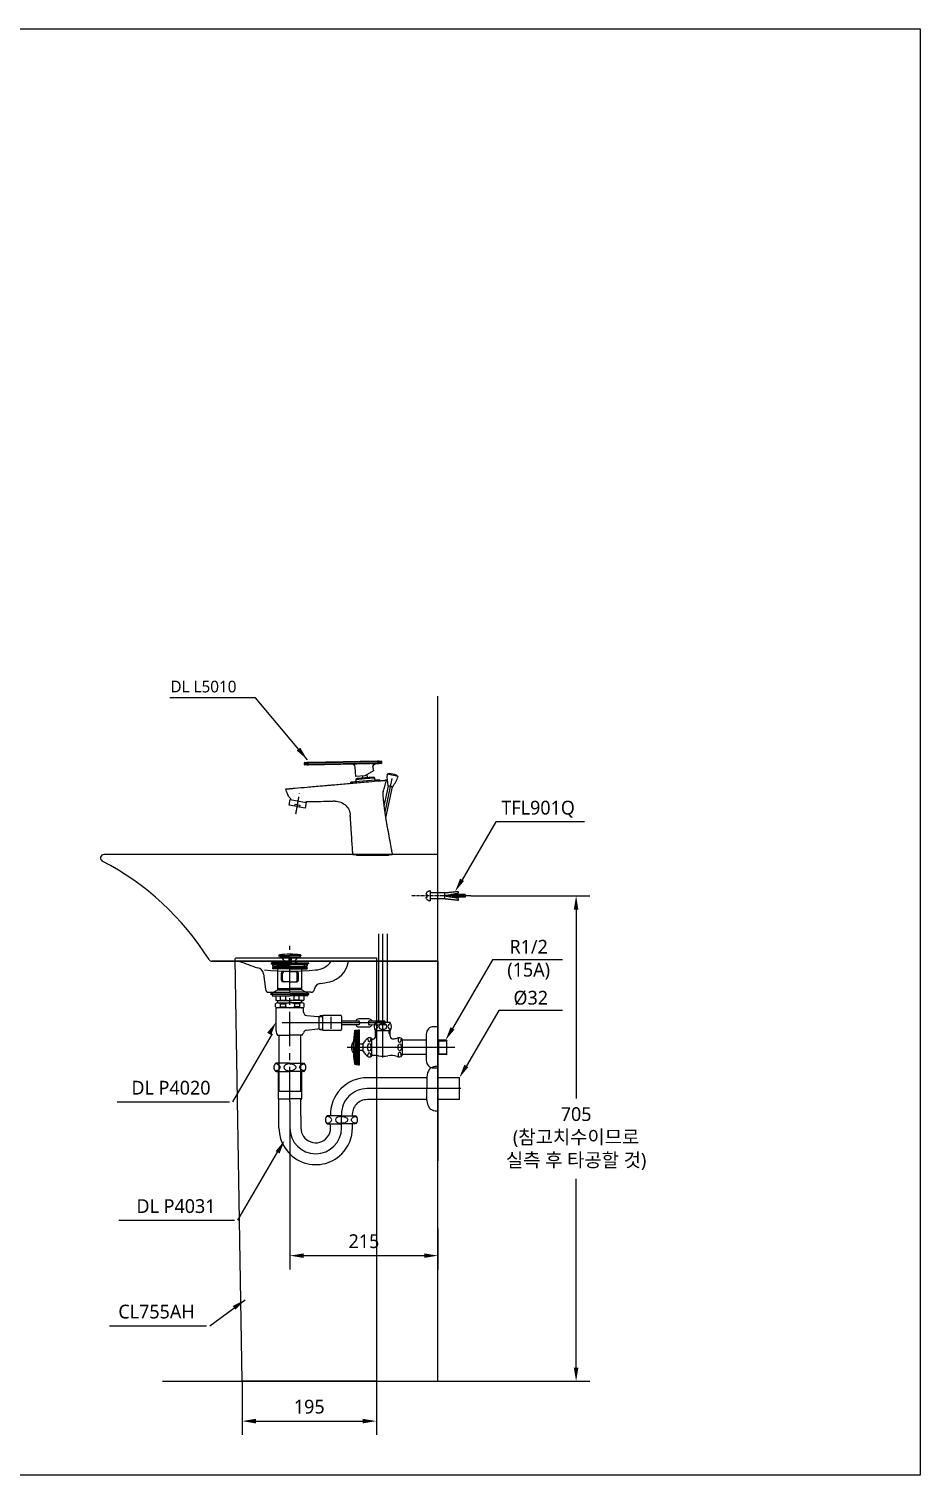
# Model space of a CAD drawing. Extents: x 0 to 6635, y -9 to 2100.
# Drawn here: x 1806 to 3100, y -9 to 2091 of the extents above; entities that cross this region are included whole.
import ezdxf

# ---------------------------------------------------------------- set-up
doc = ezdxf.new("R2010")
doc.units = 0
doc.header["$LTSCALE"] = 20
doc.header["$MEASUREMENT"] = 0
for name, pattern in [('CENTER', [2, 1.25, -0.25, 0.25, -0.25]), ('CENTER2', [1.125, 0.75, -0.125, 0.125, -0.125]), ('HIDDEN2', [0.1875, 0.125, -0.0625])]:
    doc.linetypes.add(name, pattern=pattern)
doc.layers.get('0').update_dxf_attribs({"linetype": 'CONTINUOUS'})
doc.layers.get('DEFPOINTS').update_dxf_attribs({"linetype": 'CONTINUOUS'})
for name, color, linetype in [('1', 1, 'CONTINUOUS'), ('3', 3, 'CONTINUOUS'), ('4', 4, 'CONTINUOUS'), ('5', 5, 'CONTINUOUS'), ('6', 6, 'CONTINUOUS'), ('7', 7, 'CONTINUOUS'), ('CENTER', 2, 'CENTER')]:
    doc.layers.add(name, color=color, linetype=linetype)
doc.styles.add('GHS', font='romans', dxfattribs={"bigfont": 'ghs'})
doc.styles.get("Standard").update_dxf_attribs({"font": 'NanumGothic.ttf'})
doc.dimstyles.get("Standard").update_dxf_attribs({"dimtxt": 2.5, "dimasz": 2, "dimexe": 2, "dimexo": 1, "dimgap": 1.5, "dimtad": 1, "dimdec": 0, "dimlfac": 10, "dimrnd": 0.5, "dimzin": 0, "dimdsep": 46, "dimtxsty": 'Standard', "dimcen": 0, "dimclrt": 2, "dimadec": 0, "dimazin": 0, "dimtfac": 1, "dimtdec": 0, "dimtmove": 0, "dimatfit": 3, "dimfxl": 0, "dimtolj": 1, "dimtzin": 0, "dimarcsym": 0})

# ---------------------------------------------------------------- blocks, each defined once
blk = doc.blocks.new('*D69')
at = {"layer": '3', "color": 3, "lineweight": -2}
for p, q in [((2185, 534.2), (2185, 290.1)), ((2400, 349.7), (2400, 290.1)), ((2205, 310.1), (2380, 310.1))]:
    blk.add_line(p, q, dxfattribs=at)
at = {"layer": '3', "color": 3}
for points in [[(2205, 313.4), (2205, 306.8), (2185, 310.1)], [(2380, 313.4), (2380, 306.8), (2400, 310.1)]]:
    blk.add_solid(points, dxfattribs=at)
at = {"layer": 'DEFPOINTS', "color": 0}
for p in [(2185, 534.2), (2400, 349.7), (2400, 310.1)]:
    blk.add_point(p, dxfattribs=at)
at = {"layer": '3', "color": 2, "insert": (2292.5, 331), "char_height": 20, "attachment_point": 5}
blk.add_mtext('\\A1;215', dxfattribs=at)
blk = doc.blocks.new('*D65')
at = {"layer": '1', "color": 3, "lineweight": -2}
for p, q in [((2447.5, 832.6), (2620.6, 832.6)), ((2600.6, 812.6), (2600.6, 538.4)), ((2600.6, 147.6), (2600.6, 421.8)), ((2400, 127.6), (2620.6, 127.6))]:
    blk.add_line(p, q, dxfattribs=at)
at = {"layer": '1', "color": 3}
for points in [[(2597.2, 812.6), (2603.9, 812.6), (2600.6, 832.6)], [(2597.2, 147.6), (2603.9, 147.6), (2600.6, 127.6)]]:
    blk.add_solid(points, dxfattribs=at)
at = {"layer": 'DEFPOINTS', "color": 0}
for p in [(2447.5, 832.6), (2400, 127.6), (2600.6, 127.6)]:
    blk.add_point(p, dxfattribs=at)
at = {"layer": '1', "color": 2, "insert": (2600.6, 480.1), "char_height": 20, "attachment_point": 5}
blk.add_mtext('\\A1;705\\P(참고치수이므로\\P실측 후 타공할 것)', dxfattribs=at)
blk = doc.blocks.new('*D74')
at = {"layer": '1', "color": 3, "lineweight": -2}
for p, q in [((2115.6, 127.5), (2115.6, 49.8)), ((2310.6, 127.6), (2310.6, 49.8)), ((2135.6, 69.8), (2290.6, 69.8))]:
    blk.add_line(p, q, dxfattribs=at)
at = {"layer": '1', "color": 3}
for points in [[(2135.6, 73.2), (2135.6, 66.5), (2115.6, 69.8)], [(2290.6, 73.2), (2290.6, 66.5), (2310.6, 69.8)]]:
    blk.add_solid(points, dxfattribs=at)
at = {"layer": 'DEFPOINTS', "color": 0}
for p in [(2115.6, 127.5), (2310.6, 127.6), (2310.6, 69.8)]:
    blk.add_point(p, dxfattribs=at)
at = {"layer": '1', "color": 2, "insert": (2213.1, 90.7), "char_height": 20, "attachment_point": 5}
blk.add_mtext('\\A1;195', dxfattribs=at)

msp = doc.modelspace()

# ---------------------------------------------------------------- linework, layer by layer
at = {"ltscale": 0.5}
for p, q in [((2281.93588, 892.59434), (2281.93588, 891.11581)), ((2328.06411, 892.59433), (2328.06411, 891.11581))]:
    msp.add_line(p, q, dxfattribs=at)
at = {"color": 7}
msp.add_line((2400, 737.59434), (2400, 892.59434), dxfattribs=at)
at = {"linetype": 'CENTER2', "ltscale": 0.3}
msp.add_line((2447.51498, 832.59434), (2360.91452, 832.59434), dxfattribs=at)
at = {"linetype": 'HIDDEN2', "ltscale": 0.3}
for p, q in [((2383.93294, 834.99434), (2382.15007, 834.99434)), ((2383.93294, 830.19434), (2382.15007, 830.19434)), ((2383.93294, 834.99434), (2383.93294, 830.19434)), ((2388.82077, 839.68364), (2388.82077, 825.50503)), ((2404.62695, 837.09434), (2388.82077, 837.09434)), ((2404.62695, 828.09434), (2388.82077, 828.09434)), ((2409.69906, 837.09434), (2404.62695, 837.09434)), ((2409.69906, 828.09434), (2404.62695, 828.09434)), ((2409.69906, 837.09434), (2409.69906, 828.09434)), ((2439.26126, 834.39434), (2419.9279, 834.39434)), ((2439.30989, 830.79434), (2420.78553, 830.79434)), ((2439.26126, 834.39434), (2439.30989, 830.79434))]:
    msp.add_line(p, q, dxfattribs=at)
at = {"color": 2}
msp.add_line((2215.6337, 692.59434), (2185, 692.59434), dxfattribs=at)
at = {"linetype": 'HIDDEN2', "ltscale": 0.3}
msp.add_lwpolyline([(2409.69906, 837.09434), (2429.64803, 839.13105), (2428.98856, 835.98877), (2409.69906, 832.59434), (2428.98856, 829.46249), (2429.3183, 825.95764), (2409.69906, 828.09434)], dxfattribs=at)
for start, end in [(90, 160.21215863), (199.78784137, 270)]:
    msp.add_arc((2388.82077, 832.59434), 7.0893, start, end, dxfattribs=at)
at = {"color": 2}
msp.add_arc((1871.88072, 810.99639), 404.91714, 349.26999704, 349.55586601, dxfattribs=at)
at = {"layer": '1'}
for p, q in [((2400, 127.59434), (2400, 1122.59434)), ((2000, 127.59434), (2400, 127.59434))]:
    msp.add_line(p, q, dxfattribs=at)
at = {"layer": '1', "color": 7, "linetype": 'Continuous'}
for p, q in [((2206.00371, 1025.82986), (2209.11502, 1025.88417)), ((2206.04734, 1023.33024), (2206.00371, 1025.82986)), ((2209.15865, 1023.38455), (2206.04734, 1023.33024)), ((2206.4949, 1026.33851), (2209.55454, 1026.39192)), ((2209.61562, 1022.89245), (2206.55599, 1022.83904)), ((2209.11502, 1025.88417), (2211.80447, 1025.93111)), ((2209.11502, 1025.88417), (2209.15865, 1023.38455)), ((2211.8481, 1023.43149), (2209.15865, 1023.38455)), ((2211.79574, 1026.43104), (2209.55454, 1026.39192)), ((2209.61562, 1022.89245), (2211.85682, 1022.93157)), ((2312.27714, 1028.18494), (2211.79574, 1026.43104)), ((2211.79574, 1026.43104), (2211.80447, 1025.93111)), ((2211.80447, 1025.93111), (2312.28587, 1027.68502)), ((2211.8481, 1023.43149), (2211.80447, 1025.93111)), ((2312.3295, 1025.1854), (2211.8481, 1023.43149)), ((2211.85682, 1022.93157), (2211.8481, 1023.43149)), ((2211.85682, 1022.93157), (2282.04746, 1024.15675)), ((2280.97032, 1005.6797), (2279.76426, 1019.46497)), ((2306.34304, 1013.98469), (2293.92085, 1006.81273)), ((2296.93084, 1008.55054), (2297.27548, 1004.61133)), ((2303.42701, 1024.52994), (2312.33823, 1024.68548)), ((2306.25783, 1014.95862), (2306.34304, 1013.98469)), ((2314.51835, 1028.22407), (2312.27714, 1028.18494)), ((2312.27714, 1028.18494), (2312.28587, 1027.68502)), ((2312.28587, 1027.68502), (2314.97531, 1027.73197)), ((2312.28587, 1027.68502), (2312.3295, 1025.1854)), ((2315.01895, 1025.23235), (2312.3295, 1025.1854)), ((2312.33823, 1024.68548), (2312.3295, 1025.1854)), ((2312.33823, 1024.68548), (2314.57943, 1024.7246)), ((2314.51835, 1028.22407), (2317.57798, 1028.27747)), ((2317.63906, 1024.77801), (2314.57943, 1024.7246)), ((2314.97531, 1027.73197), (2318.08663, 1027.78628)), ((2315.01895, 1025.23235), (2314.97531, 1027.73197)), ((2318.13026, 1025.28666), (2315.01895, 1025.23235)), ((2318.08663, 1027.78628), (2318.13026, 1025.28666)), ((2315.7922, 1001.21223), (2273.3543, 997.4994)), ((2273.3543, 997.4994), (2281.0958, 998.50846)), ((2273.48427, 996.01385), (2273.3543, 997.4994)), ((2280.81957, 1001.66589), (2294.2682, 1002.84249)), ((2280.81957, 1001.66589), (2281.21178, 997.18301)), ((2293.92085, 1006.81273), (2280.97032, 1005.6797)), ((2294.22462, 1003.34059), (2281.27409, 1002.20756)), ((2282.5318, 1003.32143), (2305.74314, 1005.35215)), ((2282.61895, 1002.32522), (2282.5318, 1003.32143)), ((2290.99946, 1004.06225), (2290.78283, 1006.53829)), ((2307.17515, 1004.47362), (2294.22462, 1003.34059)), ((2294.2682, 1002.84249), (2307.71683, 1004.0191)), ((2305.74314, 1005.35215), (2305.83029, 1004.35596)), ((2307.71683, 1004.0191), (2308.10903, 999.53622)), ((2307.99309, 1000.86166), (2315.7922, 1001.21223)), ((2315.7922, 1001.21223), (2315.92216, 999.72668)), ((2183.76211, 964.09154), (2185.23811, 972.4624)), ((2185.23811, 972.4624), (2208.8735, 968.29484)), ((2186.02596, 972.32349), (2186.21333, 973.38609)), ((2208.8735, 968.29484), (2207.39749, 959.92398)), ((2208.16866, 968.90452), (2208.08565, 968.43377)), ((2192.20405, 962.603), (2183.76211, 964.09154)), ((2192.20405, 962.603), (2192.72499, 965.55742)), ((2198.95555, 961.41252), (2192.20405, 962.603)), ((2192.72499, 965.55742), (2199.4765, 964.36694)), ((2199.4765, 964.36694), (2198.95555, 961.41252)), ((2207.39749, 959.92398), (2198.95555, 961.41252)), ((2328.06411, 891.11581), (2281.93588, 891.11581))]:
    msp.add_line(p, q, dxfattribs=at)
at = {"layer": '1', "color": 3}
for p, q in [((2484.15145, 939.97942), (2434.92291, 855.89732)), ((2612.72646, 939.97942), (2484.15145, 939.97942)), ((2479.34973, 739.58532), (2421.10508, 640.10375)), ((2580.58472, 739.58532), (2479.34973, 739.58532)), ((2488.14317, 665.91253), (2441.19702, 585.72875)), ((2580.58472, 665.91253), (2488.14317, 665.91253)), ((2102.08574, 533.39102), (2159.89492, 632.12882)), ((1934.22564, 533.39102), (2097.08574, 533.39102)), ((2109.38557, 361.46336), (2167.19475, 460.20115)), ((1936.45531, 361.46336), (2104.38557, 361.46336)), ((2068.72989, 208.31682), (2120.0312, 246.13637)), ((1923.07283, 208.31682), (2063.72989, 208.31682))]:
    msp.add_line(p, q, dxfattribs=at)
at = {"layer": '1', "color": 7, "linetype": 'Continuous'}
for centre, radius, start, end in [((2206.50363, 1025.83858), 0.5, 90.99999075, 181.00020906), ((2206.54726, 1023.33897), 0.5, 181.00020906, 270.99999075), ((2274.78329, 1019.0292), 5, 4.76016004, 90.99999075), ((2317.58671, 1027.77755), 0.5, 1.00020906, 90.99999075), ((2317.63034, 1025.27793), 0.5, 270.99999075, 1.00020906), ((2281.31767, 1001.70947), 0.5, 95.00014925, 185.00014155), ((2307.21873, 1003.97552), 0.5, 5.00014155, 95.00014925), ((2341.39384, 978.97138), 21.5, 165.64525328, 185.92846745)]:
    msp.add_arc(centre, radius, start, end, dxfattribs=at)
at = {"layer": '1', "color": 7, "linetype": 'Continuous', "extrusion": (0, 0, -1)}
msp.add_arc((-2197.82406, 985.80347), 17, 313.07750562, 337.32487262, dxfattribs=at)
for centre, major_axis, ratio, start_param, end_param in [((2209.56326, 1025.892), (-0.00873, 0.49992), 0.896618, 4.7123889804, 6.2831853072), ((2209.60689, 1023.39237), (-0.00873, 0.49992), 0.896618, 3.1415926536, 4.7123889804), ((2310.47809, 1019.65225), (-0.08726, 4.99924), 0.978413, 4.6440781189, 6.2831853072), ((2310.62916, 1019.65489), (0.08726, -4.99924), 0.999997, 1.6611772169, 3.1417878888), ((2314.52707, 1027.72414), (0.00873, -0.49992), 0.896618, 3.1415926536, 4.7123889804), ((2314.5707, 1025.22452), (0.00873, -0.49992), 0.896618, 4.7123889804, 6.2831853072), ((2251.16602, 948.44321), (-19.98137, 7.93692), 1, 1.1534889247, 1.9893064288), ((2341.39261, 978.96695), (-20.71889, 5.74262), 0.999735, 0.0000128339, 0.0976101557)]:
    msp.add_ellipse(centre, major_axis=major_axis, ratio=ratio, start_param=start_param, end_param=end_param, dxfattribs=at)
at = {"layer": '1', "color": 7, "linetype": 'Continuous'}
for points, knots in [([(2303.42701, 1024.52994), (2302.07911, 1024.50641), (2300.72908, 1024.50421), (2297.74648, 1024.49916), (2296.11312, 1024.49796), (2293.9052, 1024.47542), (2293.33052, 1024.46774), (2291.66899, 1024.43948), (2290.58217, 1024.41323), (2287.94278, 1024.33604), (2286.39031, 1024.27917), (2283.90802, 1024.20009), (2282.97743, 1024.17299), (2282.04746, 1024.15675)], [0, 0, 0, 0, 0.1894416596, 0.1894416596, 0.4184600237, 0.4184600237, 0.4990350312, 0.4990350312, 0.6514435048, 0.6514435048, 0.869303726, 0.869303726, 1, 1, 1, 1]), ([(2305.60413, 1019.22584), (2305.6003, 1019.01665), (2305.60139, 1018.79371), (2305.61955, 1018.24115), (2305.64402, 1017.89871), (2305.71742, 1017.24483), (2305.76669, 1016.92409), (2305.87709, 1016.33655), (2305.93955, 1016.06222), (2306.05877, 1015.59028), (2306.11673, 1015.38808), (2306.20647, 1015.08864), (2306.23917, 1014.98756), (2306.25851, 1014.92765), (2306.26116, 1014.91938), (2306.26114, 1014.91939)], [0, 0, 0, 0, 0.1149393739, 0.1149393739, 0.2793539959, 0.2793539959, 0.4403121121, 0.4403121121, 0.6026807466, 0.6026807466, 0.7690660539, 0.7690660539, 0.9359268291, 0.9359268291, 1, 1, 1, 1]), ([(2305.64455, 1020.04619), (2305.63159, 1019.88344), (2305.61994, 1019.70093), (2305.60865, 1019.4152), (2305.60588, 1019.32172), (2305.60413, 1019.22584)], [0, 0, 0, 0, 0.6854335316, 0.6854335316, 1, 1, 1, 1]), ([(2182.13806, 979.24988), (2181.95719, 979.68281), (2180.82721, 982.46614), (2179.87814, 985.32079), (2179.21089, 987.76601)], [0, 0, 0, 0, 0.1561980509, 1, 1, 1, 1]), ([(2180.83126, 987.90777), (2180.90437, 987.91417), (2181.07819, 987.92938), (2181.53482, 987.96933), (2182.30473, 988.03669), (2183.51708, 988.14275), (2184.97674, 988.27045), (2186.63821, 988.41582), (2188.45458, 988.57473), (2190.37832, 988.74303), (2191.70029, 988.85869), (2192.36312, 988.91668)], [0, 0, 0, 0, 0.0624998655, 0.1250000708, 0.2500004815, 0.3750008921, 0.5000013027, 0.6250017134, 0.750002124, 0.8750025346, 1, 1, 1, 1]), ([(2192.36317, 988.91669), (2198.20452, 989.42773), (2211.23572, 990.56782), (2225.62813, 991.82699), (2234.17553, 992.57479), (2235.53162, 992.69343)], [0, 0, 0, 0, 0.4061200197, 0.9057784797, 1, 1, 1, 1]), ([(2235.53162, 992.69343), (2236.53918, 992.78158), (2238.55451, 992.9579), (2240.56918, 993.13416), (2242.58394, 993.31043), (2244.5988, 993.48671), (2246.61429, 993.66305), (2247.6216, 993.75117)], [0, 0, 0, 0, 0.25, 0.5, 0.5, 0.75, 1, 1, 1, 1]), ([(2247.6216, 993.75117), (2249.24519, 993.89322), (2258.05985, 994.6644), (2274.07381, 996.06544), (2293.89925, 997.79994), (2306.52916, 998.90491), (2311.96567, 999.38055)], [0, 0, 0, 0, 0.0757276378, 0.4111013698, 0.7464751018, 1, 1, 1, 1]), ([(2311.96568, 999.38055), (2314.2889, 999.58381), (2316.59474, 999.78554), (2320.51834, 1000.12881), (2321.99613, 1000.2581), (2322.63385, 1000.31389)], [0, 0, 0, 0, 0.5, 0.5, 1, 1, 1, 1]), ([(2321.33184, 986.70086), (2322.18369, 988.91083), (2322.92894, 991.18262), (2324.1845, 995.79791), (2324.69579, 998.15159), (2325.08443, 1000.52829)], [0, 0, 0, 0, 0.4969990268, 0.4969990268, 1, 1, 1, 1]), ([(2325.08443, 1000.52829), (2325.08465, 1000.52831), (2325.07915, 1000.52783), (2324.97235, 1000.51848), (2324.46206, 1000.47384), (2323.27739, 1000.37019), (2322.97284, 1000.34355), (2322.63385, 1000.31389)], [0, 0, 0, 0, 0.0832697347, 0.0832697347, 0.7914920611, 0.7914920611, 1, 1, 1, 1]), ([(2237.56226, 969.48307), (2232.43168, 969.32839), (2227.30024, 969.20184), (2217.89316, 969.02147), (2213.61699, 968.96377), (2209.34214, 968.9174)], [0, 0, 0, 0, 0.545543874, 0.545543874, 1, 1, 1, 1]), ([(2249.70807, 969.90269), (2248.69607, 969.86345), (2246.672, 969.78701), (2244.64777, 969.7148), (2242.62347, 969.64477), (2240.59909, 969.57693), (2238.57456, 969.51359), (2237.56226, 969.48307)], [0, 0, 0, 0, 0.25, 0.5, 0.5, 0.75, 1, 1, 1, 1]), ([(2320.00882, 976.75077), (2320.1425, 975.46342), (2320.33871, 973.61433), (2320.60314, 971.20414), (2320.76047, 969.79995), (2320.8884, 968.67684), (2321.01774, 967.55389), (2321.18213, 966.15052), (2321.38399, 964.46702), (2321.59065, 962.78412), (2321.80233, 961.10184), (2322.23616, 957.73859), (2322.92782, 952.69898), (2323.78004, 947.11162), (2324.42716, 943.20856), (2324.81155, 940.98073), (2325.2014, 938.75386), (2325.69481, 935.97134), (2326.89878, 929.29683), (2328.75981, 919.29515), (2330.81312, 908.17942), (2332.37946, 899.27312), (2333.16644, 894.82065), (2333.55947, 892.59434)], [0, 0, 0, 0, 0.0455359332, 0.0654206013, 0.0853052693, 0.0952476034, 0.1051899374, 0.1250746054, 0.1449592735, 0.1648439416, 0.1847286096, 0.2046132777, 0.2841519499, 0.3636906221, 0.4034599583, 0.4233446263, 0.4432292944, 0.4829986305, 0.5227679666, 0.6818453111, 0.8409226555, 0.9204613278, 1, 1, 1, 1]), ([(2266.53837, 963.47454), (2268.40068, 961.56998), (2269.88204, 959.32601), (2271.90537, 954.65642), (2272.45168, 952.24033), (2272.61278, 949.95528)], [0, 0, 0, 0, 0.5, 0.5, 1, 1, 1, 1]), ([(2276.44055, 892.59434), (2276.29791, 894.74176), (2276.01265, 899.0366), (2275.44213, 907.6263), (2274.72898, 918.36341), (2274.08709, 928.02682), (2273.65997, 934.46914), (2273.48204, 937.15344), (2273.33968, 939.30088), (2273.19688, 941.44829), (2272.95856, 945.00004), (2272.74962, 948.01449), (2272.61278, 949.95528)], [0, 0, 0, 0, 0.112308708, 0.224617416, 0.4492348319, 0.6738522479, 0.7300066018, 0.7861609558, 0.8142381328, 0.8423153098, 0.8984696638, 1, 1, 1, 1]), ([(2276.44054, 892.59434), (2276.44055, 892.59434), (2276.48318, 892.59434), (2276.65334, 892.59434), (2276.81275, 892.59434), (2277.08255, 892.59434), (2277.28324, 892.59434), (2277.6888, 892.59434), (2278.42163, 892.59434), (2279.53943, 892.59434), (2280.8849, 892.59434), (2282.44742, 892.59434), (2284.2132, 892.59434), (2286.16781, 892.59434), (2289.00372, 892.59434), (2292.15014, 892.59434), (2295.53013, 892.59434), (2297.72255, 892.59434), (2299.51357, 892.59434), (2301.32562, 892.59434), (2304.5417, 892.59434), (2308.27456, 892.59434), (2311.95903, 892.59434), (2315.57383, 892.59434), (2319.89143, 892.59434), (2324.52689, 892.59434), (2328.40231, 892.59434), (2330.8389, 892.59434), (2332.06245, 892.59434), (2332.61701, 892.59434), (2333.30177, 892.59434), (2333.55946, 892.59434), (2333.55947, 892.59434)], [0, 0, 0, 0, 0.0312500009, 0.0312500009, 0.0625000018, 0.070312502, 0.0781250022, 0.0937500027, 0.1250000035, 0.1562500044, 0.1875000053, 0.2187500062, 0.2500000071, 0.281250008, 0.3125000088, 0.3750000106, 0.4062500115, 0.4375000124, 0.4531250128, 0.4687500133, 0.5000000141, 0.5625000159, 0.5937500168, 0.6250000177, 0.6875000194, 0.7500000212, 0.812500023, 0.8750000247, 0.9062500256, 0.9218750261, 0.9375000265, 1, 1, 1, 1])]:
    msp.add_open_spline(points, degree=3, knots=knots, dxfattribs=at)
for points, degree in [([(2179.21088, 987.76601), (2179.21089, 987.76601), (2179.75386, 987.81351), (2180.83126, 987.90777)], 3), ([(2209.34216, 968.91612), (2208.9509, 968.91219), (2208.55976, 968.90833), (2208.16866, 968.90449)], 3), ([(2250.32336, 969.9267), (2250.11827, 969.91865), (2249.91317, 969.91065), (2249.70807, 969.90269)], 3), ([(2320.00882, 976.75078), (2320.00882, 976.75077), (2320.00867, 976.74927), (2320.00836, 976.74629)], 3), ([(2320.00882, 976.75078), (2320.00882, 976.75077), (2320.00867, 976.74927), (2320.00836, 976.74629)], 3), ([(2320.67383, 984.70995), (2320.56478, 984.30057)], 1)]:
    msp.add_open_spline(points, degree=degree, dxfattribs=at)
at = {"layer": '1', "color": 1, "linetype": 'CENTER'}
msp.add_open_spline([(2193.73839, 951.56462), (2194.60663, 956.48865), (2199.07544, 981.83256)], degree=1, knots=[0, 0, 0.1626816848, 1, 1], dxfattribs=at)
at = {"layer": '1', "color": 3}
for points in [[(2437.79948, 854.21314), (2432.04634, 857.5815), (2424.81784, 838.63791)], [(2152.01836, 633.813), (2157.77149, 630.44464), (2165, 649.38824)], [(2423.98164, 638.41957), (2418.22851, 641.78793), (2411, 622.84434)], [(2444.07359, 584.04457), (2438.32045, 587.41293), (2431.09195, 568.46934)], [(2164.31818, 461.88533), (2170.07132, 458.51698), (2177.29983, 477.46057)], [(2101.95491, 236.95167), (2105.91083, 231.58556), (2120.0312, 246.13637)]]:
    msp.add_solid(points, dxfattribs=at)
at = {"layer": '3'}
for p, q in [((2167.7, 735.18874), (2158.4, 735.18874)), ((2185, 735.18874), (2167.7, 735.18874)), ((2170, 743.78874), (2168.76868, 745.92146)), ((2168.88522, 745.7196), (2185, 745.7196)), ((2185, 743.78874), (2170, 743.78874)), ((2172.51527, 743.60445), (2183.25, 742.90308)), ((2176.72534, 738.90945), (2174.00713, 742.76242)), ((2174.64358, 735.18874), (2176.0911, 736.02447)), ((2185, 743.78874), (2183.25, 742.90308)), ((2183.25, 742.90308), (2183.25, 735.18874)), ((2184.48232, 743.52675), (2184.05, 737.11887)), ((2184.2531, 735.18874), (2184.05, 737.14307)), ((2184.05, 737.14307), (2185, 737.14307)), ((2201.11478, 745.7196), (2185, 745.7196)), ((2185, 743.78874), (2200, 743.78874)), ((2185, 743.78874), (2186.75, 742.90308)), ((2185.95, 737.14307), (2185, 737.14307)), ((2185, 735.18874), (2202.3, 735.18874)), ((2185.51768, 743.52675), (2185.95, 737.11887)), ((2185.7469, 735.18874), (2185.95, 737.14307)), ((2197.48473, 743.60445), (2186.75, 742.90308)), ((2186.75, 742.90308), (2186.75, 735.18874)), ((2193.27466, 738.90945), (2195.99287, 742.76242)), ((2195.35642, 735.18874), (2193.9089, 736.02447)), ((2200, 743.78874), (2201.23132, 745.92146)), ((2202.3, 735.18874), (2211.6, 735.18874)), ((2158, 734.78874), (2158, 734.18874)), ((2158, 734.18874), (2160.14222, 732.68874)), ((2158, 734.18874), (2185, 734.18874)), ((2159.69817, 732.48874), (2159.69817, 731.18874)), ((2159.69817, 728.18874), (2159.69817, 726.88874)), ((2166, 732.68874), (2159.89817, 732.68874)), ((2185, 726.68874), (2159.89817, 726.68874)), ((2185, 730.68874), (2160.19817, 730.68874)), ((2185, 728.68874), (2160.19817, 728.68874)), ((2166, 732.68874), (2185, 732.68874)), ((2167.5, 696.09434), (2167.5, 726.68874)), ((2172.62563, 710.18874), (2172.62563, 720.18874)), ((2174.3934, 710.18874), (2174.3934, 720.18874)), ((2185, 722.68874), (2175.12563, 722.68874)), ((2212, 734.18874), (2185, 734.18874)), ((2204, 732.68874), (2185, 732.68874)), ((2185, 730.68874), (2209.80183, 730.68874)), ((2185, 728.68874), (2209.80183, 728.68874)), ((2185, 726.68874), (2210.10183, 726.68874)), ((2185, 722.68874), (2194.87437, 722.68874)), ((2195.6066, 710.18874), (2195.6066, 720.18874)), ((2197.37437, 710.18874), (2197.37437, 720.18874)), ((2202.5, 696.09434), (2202.5, 726.68874)), ((2204, 732.68874), (2210.10183, 732.68874)), ((2212, 734.18874), (2209.85778, 732.68874)), ((2210.30183, 732.48874), (2210.30183, 731.18874)), ((2210.30183, 728.18874), (2210.30183, 726.88874)), ((2212, 734.78874), (2212, 734.18874)), ((2167.5, 696.09434), (2157.5, 690.09434)), ((2168.2, 698.18874), (2167.5, 699.40118)), ((2167.5, 698.18874), (2185, 698.18874)), ((2167.5, 696.09434), (2185, 696.09434)), ((2168.2, 696.09434), (2168.2, 698.18874)), ((2185, 707.68874), (2175.12563, 707.68874)), ((2185, 707.68874), (2194.87437, 707.68874)), ((2202.5, 698.18874), (2185, 698.18874)), ((2202.5, 696.09434), (2185, 696.09434)), ((2201.8, 698.18874), (2202.5, 699.40118)), ((2201.8, 696.09434), (2201.8, 698.18874)), ((2202.5, 696.09434), (2212.5, 690.09434)), ((2157.5, 690.09434), (2185, 690.09434)), ((2157.5, 689.09434), (2157.5, 690.09434)), ((2167.5, 689.09434), (2157.5, 689.09434)), ((2159.30787, 689.09434), (2159.30787, 687.79434)), ((2159.80787, 687.29434), (2164.80787, 687.29434)), ((2164.2563, 671.63212), (2164.2563, 675.74537)), ((2164.80787, 687.29434), (2185, 687.29434)), ((2164.80787, 687.29434), (2164.80787, 681.17169)), ((2165.80787, 680.59434), (2164.80787, 681.17169)), ((2165.80787, 680.59434), (2167.20787, 680.59434)), ((2167.20787, 680.59434), (2185, 680.59434)), ((2202.5, 689.09434), (2167.5, 689.09434)), ((2167.5, 677.1831), (2167.5, 680.59434)), ((2167.6437, 677.18874), (2184.7563, 677.18874)), ((2171.03109, 675.74537), (2178.43175, 675.74537)), ((2171.03109, 675.74537), (2171.03109, 671.63212)), ((2171.58265, 681.17169), (2171.58265, 687.29434)), ((2171.58265, 681.17169), (2178.98332, 681.17169)), ((2178.43175, 675.74537), (2178.43175, 671.63212)), ((2178.98332, 681.17169), (2178.98332, 687.29434)), ((2212.5, 690.09434), (2185, 690.09434)), ((2205.19213, 687.29434), (2185, 687.29434)), ((2202.79213, 680.59434), (2185, 680.59434)), ((2202.3563, 677.18874), (2185.2437, 677.18874)), ((2191.01668, 681.17169), (2191.01668, 687.29434)), ((2198.41735, 681.17169), (2191.01668, 681.17169)), ((2191.56825, 675.74537), (2191.56825, 671.63212)), ((2198.96891, 675.74537), (2191.56825, 675.74537)), ((2198.41735, 681.17169), (2198.41735, 687.29434)), ((2198.96891, 675.74537), (2198.96891, 671.63212)), ((2202.5, 689.09434), (2212.5, 689.09434)), ((2202.5, 677.1831), (2202.5, 680.59434)), ((2204.19213, 680.59434), (2202.79213, 680.59434)), ((2204.19213, 680.59434), (2205.19213, 681.17169)), ((2205.19213, 687.29434), (2205.19213, 681.17169)), ((2210.19213, 687.29434), (2205.19213, 687.29434)), ((2205.7437, 671.63212), (2205.7437, 675.74537)), ((2210.69213, 689.09434), (2210.69213, 687.79434)), ((2212.5, 689.09434), (2212.5, 690.09434)), ((2165, 636.5864), (2165, 669.18874)), ((2185, 670.18874), (2166, 670.18874)), ((2171.03109, 671.63212), (2178.43175, 671.63212)), ((2202.3563, 670.18874), (2185, 670.18874)), ((2198.96891, 671.63212), (2191.56825, 671.63212)), ((2201.8, 670.18874), (2202.3563, 670.18874)), ((2202.3563, 670.18874), (2202.7563, 670.18874)), ((2204, 670.18874), (2202.5, 670.18874)), ((2205, 663.8245), (2205, 669.18874)), ((2209.46733, 658.85296), (2225.50156, 657.13501)), ((2227.53023, 657.38874), (2232.6358, 657.38874)), ((2227.66932, 638.93874), (2227.66932, 657.43874)), ((2232.6612, 658.18874), (2229, 658.18874)), ((2229, 658.18874), (2229, 657.38874)), ((2232.6358, 657.38874), (2232.6358, 658.38874)), ((2232.6358, 637.98874), (2232.6358, 657.38874)), ((2233.4358, 659.18874), (2258.6358, 659.18874)), ((2245, 639.65083), (2245, 657.08874)), ((2260.1358, 657.68874), (2260.1358, 651.91755)), ((2260.1358, 651.91755), (2260.1358, 638.68874)), ((2296.35477, 653.80668), (2285.29591, 653.83512)), ((2299.64115, 653.79822), (2296.35477, 653.80668)), ((2167, 630.18874), (2185, 630.18874)), ((2169.125, 630.18874), (2169.125, 549.18874)), ((2245, 648.18874), (2173.64045, 648.18874)), ((2245, 648.18874), (2176.50023, 648.36493)), ((2203, 630.18874), (2185, 630.18874)), ((2200.875, 549.18874), (2200.875, 630.18874)), ((2208.86888, 637.46041), (2225.50156, 639.24248)), ((2227.66932, 638.93874), (2232.6358, 638.93874)), ((2229, 638.18874), (2229, 638.98874)), ((2232.6612, 638.18874), (2229, 638.18874)), ((2258.6358, 637.18874), (2233.4358, 637.18874)), ((2323.45364, 647.98696), (2245, 648.18874)), ((2279.37496, 650.60034), (2259.9347, 650.65034)), ((2260.72163, 645.6483), (2285.31177, 645.58505)), ((2285.32463, 650.58504), (2279.37496, 650.60034)), ((2285.26633, 642.33516), (2296.58894, 642.30604)), ((2296.58894, 642.30604), (2299.61157, 642.29826)), ((2299.58284, 645.54835), (2322.94721, 645.48825)), ((2322.96007, 650.48824), (2299.5957, 650.54833)), ((2322.94721, 645.48825), (2322.96007, 650.48824)), ((2322.94721, 645.48825), (2323.44849, 645.98696)), ((2323.45878, 649.98695), (2322.96007, 650.48824)), ((2323.44849, 645.98696), (2323.45878, 649.98695)), ((2169.125, 549.18874), (2200.875, 549.18874)), ((2200.875, 549.18874), (2200.175, 549.18874))]:
    msp.add_line(p, q, dxfattribs=at)
for points in [[(2283.95132, 650.58857, -0.0442380887), (2284.20417, 650.86732, -0.1892733446), (2284.63914, 651.0368, -0.1892733446), (2285.07323, 650.86508, -0.1010586224), (2285.56766, 650.17037, -0.0593015348), (2285.84108, 649.28224, -0.0457215357), (2285.94783, 648.08342, -0.0457215357)], [(2285.94783, 648.08342, -0.0457215357), (2285.83492, 646.88517, -0.0593015348), (2285.55693, 645.99846, -0.1010586224), (2285.05893, 645.3063, -0.1892733446), (2284.62396, 645.13682, -0.1892733446), (2284.18987, 645.30854, -0.0442380887), (2283.93846, 645.58858, -0.0593015348)], [(2298.95965, 648.04996, 0.0457215357), (2299.0664, 646.85114, 0.0593015348), (2299.33981, 645.96301, 0.1010586224), (2299.83425, 645.2683, 0.1892733446), (2300.26834, 645.09658, 0.1892733446), (2300.70331, 645.26607, 0.0442380887), (2300.95615, 645.54481, 0.0593015348)], [(2300.96901, 650.5448, 0.0442380887), (2300.71761, 650.82484, 0.1892733446), (2300.28352, 650.99656, 0.1892733446), (2299.84855, 650.82708, 0.1010586224), (2299.35054, 650.13492, 0.0593015348), (2299.07256, 649.24821, 0.0457215357), (2298.95965, 648.04996, 0.0457215357)]]:
    msp.add_lwpolyline(points, format="xyb", dxfattribs=at)
for centre, radius, start, end in [((2158.4, 734.78874), 0.4, 90, 180), ((2169.85, 745.7196), 1.1, 97.32041367, 169.42619898), ((2185, 627.78874), 120, 90, 97.32041367), ((2172.37289, 741.60949), 2, 35.20232507, 86.26180949), ((2175.0911, 737.75652), 2, 300, 35.20232507), ((2185, 627.78874), 120, 82.67958633, 90), ((2194.9089, 737.75652), 2, 144.79767493, 240), ((2197.62711, 741.60949), 2, 93.73819051, 144.79767493), ((2200.15, 745.7196), 1.1, 10.57380102, 82.67958633), ((2211.6, 734.78874), 0.4, 0, 90), ((2159.89817, 732.48874), 0.2, 90, 180), ((2160.19817, 731.18874), 0.5, 180, 270), ((2160.19817, 728.18874), 0.5, 90, 180), ((2159.89817, 726.88874), 0.2, 180, 270), ((2163.5, 729.68874), 1, 270, 90), ((2175.12563, 720.18874), 2.5, 90, 180), ((2176.8934, 720.18874), 2.5, 90, 180), ((2193.1066, 720.18874), 2.5, 0, 90), ((2194.87437, 720.18874), 2.5, 0, 90), ((2206.5, 729.68874), 1, 90, 270), ((2209.80183, 731.18874), 0.5, 270, 0), ((2209.80183, 728.18874), 0.5, 0, 90), ((2210.10183, 732.48874), 0.2, 0, 90), ((2210.10183, 726.88874), 0.2, 270, 0), ((2175.12563, 710.18874), 2.5, 180, 270), ((2176.8934, 710.18874), 2.5, 180, 270), ((2193.1066, 710.18874), 2.5, 270, 0), ((2194.87437, 710.18874), 2.5, 270, 0), ((2159.80787, 687.79434), 0.5, 180, 270), ((2167.6437, 672.48094), 4.70435, 43.94093732, 136.05906268), ((2168.19526, 690.77354), 10.18185, 250.56792502, 289.43207498), ((2184.53411, 663.58427), 13.60629, 89.06429532, 116.64718661), ((2184.80786, 710.04667), 29.45658, 258.59556617, 270.3737354), ((2185.19214, 710.04667), 29.45658, 269.6262646, 281.40443383), ((2185.46589, 663.58427), 13.60629, 63.35281339, 90.93570468), ((2201.80474, 690.77354), 10.18185, 250.56792502, 289.43207498), ((2202.3563, 672.48094), 4.70435, 43.94093732, 136.05906268), ((2210.19213, 687.79434), 0.5, 270, 0), ((2167.6437, 674.89654), 4.70435, 223.94093732, 316.05906268), ((2166, 669.18874), 1, 90, 180), ((2184.53411, 683.79322), 13.60629, 243.35281339, 270.93570468), ((2185.46589, 683.79322), 13.60629, 269.06429532, 296.64718661), ((2202.3563, 674.89654), 4.70435, 223.94093732, 316.05906268), ((2204, 669.18874), 1, 0, 90), ((2210, 663.8245), 5, 180, 263.88449643), ((2225.90846, 662.11842), 5, 265.33216468, 308.19271972), ((2233.4358, 658.38874), 0.8, 90, 180), ((2258.6358, 657.68874), 1.5, 0, 90), ((2285.28305, 648.83514), 5, 89.85263291, 159.3653178), ((2299.62829, 648.79824), 5, 20.33994803, 89.85263291), ((2177.98841, 637.13533), 13, 182.42004342, 212.30000816), ((2192.01159, 637.13533), 13, 327.69999184, 345.040466), ((2209.40155, 632.48886), 5, 96.11547581, 165.04046432), ((2225.90846, 634.25907), 5, 51.80728028, 94.66783532), ((2233.4358, 637.98874), 0.8, 180, 270), ((2258.6358, 638.68874), 1.5, 270, 0), ((2285.27919, 647.33514), 5, 200.33994803, 269.85263291), ((2299.62443, 647.29825), 5, 269.85263291, 339.3653178)]:
    msp.add_arc(centre, radius, start, end, dxfattribs=at)
at = {"layer": '4'}
for p, q in [((2168.75, 589.59434), (2164.4585, 589.59434)), ((2168.75, 589.59434), (2164.4585, 589.59434)), ((2185, 589.59434), (2168.75, 589.59434)), ((2185, 589.59434), (2168.75, 589.59434)), ((2185, 589.59434), (2201.25, 589.59434)), ((2185, 589.59434), (2201.25, 589.59434)), ((2201.25, 589.59434), (2205.5415, 589.59434)), ((2201.25, 589.59434), (2205.5415, 589.59434)), ((2164.85, 577.59434), (2164.4585, 577.59434)), ((2164.85, 577.59434), (2185, 577.59434)), ((2168.2, 577.59434), (2168.2, 537.81421)), ((2205.15, 577.59434), (2185, 577.59434)), ((2201.8, 577.59434), (2201.8, 537.81421)), ((2205.15, 577.59434), (2205.5415, 577.59434)), ((2384.02002, 568.46934), (2297.22902, 568.46934)), ((2384.02002, 569.98907), (2384.02002, 552.59434)), ((2400, 552.59434), (2400, 585.09434)), ((2431.09195, 568.46934), (2400, 568.46934)), ((2431.09195, 536.71934), (2431.09195, 568.46934)), ((2433.09195, 552.59434), (2297.22902, 552.59434)), ((2384.02002, 535.1996), (2384.02002, 552.59434)), ((2400, 552.59434), (2400, 520.09434)), ((2168.2, 537.81421), (2185, 537.81421)), ((2169.125, 495.59434), (2169.125, 536.16934)), ((2201.8, 537.81421), (2185, 537.81421)), ((2200.875, 512.99014), (2200.875, 536.16934)), ((2384.02002, 536.71934), (2297.22902, 536.71934)), ((2431.09195, 536.71934), (2400, 536.71934)), ((2200.875, 512.99014), (2200.875, 495.59434)), ((2243.67205, 513.29434), (2239.38055, 513.29434)), ((2259.92205, 513.29434), (2243.67205, 513.29434)), ((2259.92205, 513.29434), (2260, 513.29434)), ((2260, 495.59434), (2260, 514.25757)), ((2260.07795, 513.29434), (2260, 513.29434)), ((2260.07795, 513.29434), (2276.32795, 513.29434)), ((2276.32795, 513.29434), (2280.61945, 513.29434)), ((2239.77205, 501.29434), (2259.92205, 501.29434)), ((2243.2, 501.29434), (2243.2, 500.59434)), ((2244.125, 495.59434), (2244.125, 499.04016)), ((2280.22795, 501.29434), (2260.07795, 501.29434)), ((2275.875, 495.59434), (2275.875, 501.29434))]:
    msp.add_line(p, q, dxfattribs=at)
for points in [[(2170.80517, 583.59434, 0.1552173896), (2170.21468, 585.45066, 0.1067472438), (2168.15297, 587.34134, 0.0730430096), (2165.38311, 588.45935, 0.0285110883), (2163.65435, 588.77537, 0.05952259)], [(2185, 588.59434, 0.0575374245), (2181.44246, 588.18359, 0.0712191074), (2178.7425, 587.12987, 0.1063733648), (2176.7197, 585.33327, 0.159482965)], [(2185, 588.59434, 0.0575374245), (2181.44246, 588.18359, 0.0712191074), (2178.7425, 587.12987, 0.1063733648), (2176.7197, 585.33327, 0.159482965)], [(2185, 588.59434, -0.0575374245), (2188.55754, 588.18359, -0.0712191074), (2191.2575, 587.12987, -0.1063733648), (2193.2803, 585.33327, -0.159482965)], [(2185, 588.59434, -0.0575374245), (2188.55754, 588.18359, -0.0712191074), (2191.2575, 587.12987, -0.1063733648), (2193.2803, 585.33327, -0.159482965)], [(2199.19483, 583.59434, -0.1552173896), (2199.78532, 585.45066, -0.1067472438), (2201.84703, 587.34134, -0.0730430096), (2204.61689, 588.45935, -0.0285110883), (2206.34565, 588.77537, -0.05952259)], [(2163.65435, 578.4133, 0.0285110883), (2165.38311, 578.72932, 0.0730430096), (2168.15297, 579.84734, 0.1067472438), (2170.21468, 581.73801, 0.1552173896), (2170.80517, 583.59434, 0.1552173896)], [(2176.7197, 585.33327, 0.3272904533), (2176.7197, 581.8554, 0.1063733853), (2178.7425, 580.0588, 0.0712191074), (2181.44246, 579.00508, 0.0575374245), (2185, 578.59434, 0.0575374245)], [(2193.2803, 585.33327, -0.3272904533), (2193.2803, 581.8554, -0.1063733853), (2191.2575, 580.0588, -0.0712191074), (2188.55754, 579.00508, -0.0575374245), (2185, 578.59434, -0.0575374245)], [(2206.34565, 578.4133, -0.0285110883), (2204.61689, 578.72932, -0.0730430096), (2201.84703, 579.84734, -0.1067472438), (2199.78532, 581.73801, -0.1552173896), (2199.19483, 583.59434, -0.1552173896)], [(2245.72722, 507.29434, 0.1552173896), (2245.13673, 509.15066, 0.1067472438), (2243.07502, 511.04134, 0.0730430096), (2240.30516, 512.15935, 0.0285110883), (2238.57641, 512.47537, 0.05952259)], [(2238.57641, 502.1133, 0.0285110883), (2240.30516, 502.42932, 0.0730430096), (2243.07502, 503.54734, 0.1067472438), (2245.13673, 505.43801, 0.1552173896), (2245.72722, 507.29434, 0.1552173896)], [(2251.64175, 509.03327, 0.3272904533), (2251.64175, 505.5554, 0.1063733853), (2253.66456, 503.7588, 0.0712191074), (2256.36451, 502.70508, 0.0575374245), (2259.92205, 502.29434, 0.0575374245)], [(2260, 512.29414, 0.0587898964), (2256.36451, 511.88359, 0.0712191074), (2253.66456, 510.82987, 0.1063733648), (2251.64175, 509.03327, 0.159482965)], [(2260, 512.29414, -0.0587898964), (2263.63549, 511.88359, -0.0712191074), (2266.33544, 510.82987, -0.1063733648), (2268.35825, 509.03327, -0.159482965)], [(2268.35825, 509.03327, -0.3272904533), (2268.35825, 505.5554, -0.1063733853), (2266.33544, 503.7588, -0.0712191074), (2263.63549, 502.70508, -0.0575374245), (2260.07795, 502.29434, -0.0575374245)], [(2274.27278, 507.29434, -0.1552173896), (2274.86327, 509.15066, -0.1067472438), (2276.92498, 511.04134, -0.0730430096), (2279.69484, 512.15935, -0.0285110883), (2281.42359, 512.47537, -0.05952259)], [(2281.42359, 502.1133, -0.0285110883), (2279.69484, 502.42932, -0.0730430096), (2276.92498, 503.54734, -0.1067472438), (2274.86327, 505.43801, -0.1552173896), (2274.27278, 507.29434, -0.1552173896)]]:
    msp.add_lwpolyline(points, format="xyb", dxfattribs=at)
for centre, radius, start, end in [((2169.75, 583.59434), 8, 131.40962211, 228.59037789), ((2200.25, 583.59434), 8, 311.40962211, 48.59037789), ((2297.22902, 515.09434), 53.375, 90, 181.93258944), ((2404, 569.09434), 20, 146.20771163, 177.43591199), ((2395.34448, 574.1725), 10, 111.1926769, 142.80345081), ((2401.5, 555.13186), 30, 92.86598398, 109.00713612), ((2297.22902, 515.09434), 37.5, 90, 180.65397811), ((2169.2, 537.81421), 1, 180, 238.70258778), ((2168.2, 536.16934), 0.925, 0, 58.70258778), ((2201.8, 536.16934), 0.925, 121.29741222, 180), ((2200.8, 537.81421), 1, 301.29741222, 0), ((2297.22902, 515.09434), 21.625, 90, 184.77465278), ((2404, 536.09434), 20, 182.56408801, 213.79228837), ((2244.67205, 507.29434), 8, 131.40962211, 228.59037789), ((2275.32795, 507.29434), 8, 311.40962211, 48.59037789), ((2395.34448, 531.01617), 10, 217.19654919, 248.8073231), ((2401.5, 550.05681), 30, 250.99286388, 267.13401602), ((2222.5, 495.59434), 53.375, 180, 314.94029898), ((2222.5, 495.59434), 37.5, 180, 0), ((2222.5, 495.59434), 21.625, 180, 320.7959681), ((2222.5, 495.59434), 21.625, 320.7959681, 0), ((2227.16122, 489.99617), 19.22404, 28.06365478, 33.45608391), ((2222.5, 495.59434), 53.375, 314.94029898, 0)]:
    msp.add_arc(centre, radius, start, end, dxfattribs=at)
at = {"layer": '5', "color": 212}
msp.add_lwpolyline([(0, 2091.46318), (3100, 2091.46318), (3100, -8.53682), (0, -8.53682)], close=True, dxfattribs=at)
at = {"layer": '6'}
for p, q in [((2313.65, 777.59434), (2313.65, 648.59434)), ((2320, 597.88179), (2320, 777.59434)), ((2326.35, 777.59434), (2326.35, 648.59434)), ((2279.08482, 636.59434), (2279.08482, 612.59434)), ((2279.67625, 637.09434), (2280.5, 637.09434)), ((2280.5, 637.09434), (2281, 637.59434)), ((2280.5, 637.09434), (2280.5, 612.59434)), ((2281, 637.59434), (2281, 612.59434)), ((2281, 637.59434), (2284.2, 637.59434)), ((2281, 637.18285), (2284.5, 637.18285)), ((2281, 636.18285), (2284.5, 636.18285)), ((2281, 635.18285), (2284.5, 635.18285)), ((2281, 634.18285), (2284.5, 634.18285)), ((2281, 633.18285), (2284.5, 633.18285)), ((2281, 632.18285), (2284.5, 632.18285)), ((2281, 631.18285), (2284.5, 631.18285)), ((2281, 630.18285), (2284.5, 630.18285)), ((2284.5, 637.89434), (2284.5, 638.09434)), ((2284.5, 638.09434), (2286, 638.09434)), ((2284.5, 637.89434), (2284.5, 612.59434)), ((2286, 637.09434), (2286, 638.09434)), ((2286, 612.59434), (2286, 637.09434)), ((2326.35, 648.59434), (2309.5, 648.59434)), ((2330.5, 636.59434), (2309.5, 636.59434)), ((2309.5, 629.09434), (2309.5, 636.59434)), ((2310.75, 632.59434), (2309.5, 630.42927)), ((2310.75, 632.59434), (2309.5, 632.59434)), ((2310.75, 632.59434), (2310.75, 636.59434)), ((2330.5, 648.59434), (2326.35, 648.59434)), ((2329.25, 632.59434), (2329.25, 636.59434)), ((2329.25, 632.59434), (2330.5, 630.42927)), ((2330.5, 632.59434), (2329.25, 632.59434)), ((2330.5, 628.6827), (2330.5, 636.59434)), ((2383, 631.59434), (2383, 593.59434)), ((2400, 642.59434), (2394, 642.59434)), ((2400, 582.59434), (2400, 642.59434)), ((2424.65982, 612.59434), (2268.11791, 612.59434)), ((2279.08482, 588.59434), (2279.08482, 612.59434)), ((2280.5, 588.09434), (2280.5, 612.59434)), ((2281, 629.18285), (2284.5, 629.18285)), ((2281, 628.18285), (2284.5, 628.18285)), ((2281, 627.18285), (2284.5, 627.18285)), ((2281, 626.18285), (2284.5, 626.18285)), ((2281, 625.18285), (2284.5, 625.18285)), ((2281, 624.18285), (2284.5, 624.18285)), ((2281, 623.18285), (2284.5, 623.18285)), ((2281, 622.18285), (2284.5, 622.18285)), ((2281, 621.18285), (2284.5, 621.18285)), ((2281, 620.18285), (2284.5, 620.18285)), ((2281, 619.18285), (2284.5, 619.18285)), ((2281, 618.18285), (2284.5, 618.18285)), ((2281, 617.18285), (2284.5, 617.18285)), ((2281, 616.18285), (2284.5, 616.18285)), ((2281, 615.18285), (2284.5, 615.18285)), ((2281, 614.18285), (2284.5, 614.18285)), ((2281, 613.18285), (2284.5, 613.18285)), ((2281, 587.59434), (2281, 612.59434)), ((2281, 612.00582), (2284.5, 612.00582)), ((2281, 611.00582), (2284.5, 611.00582)), ((2281, 610.00582), (2284.5, 610.00582)), ((2281, 609.00582), (2284.5, 609.00582)), ((2284.5, 587.29434), (2284.5, 612.59434)), ((2291.0866, 617.34434), (2286, 617.34434)), ((2286, 587.09434), (2286, 612.59434)), ((2291.0866, 618.32668), (2291.0866, 617.34434)), ((2291.0866, 617.34434), (2291.0866, 607.84434)), ((2295.97319, 623.91585), (2295.42083, 622.95913)), ((2304.0866, 624.59434), (2304.0866, 625.31505)), ((2304.0866, 600.59434), (2304.0866, 624.59434)), ((2305, 624.59434), (2304.0866, 624.59434)), ((2305, 623.84434), (2304.0866, 623.84434)), ((2305, 623.84434), (2306.29904, 624.78591)), ((2305, 623.84434), (2305, 624.59434)), ((2348, 621.84434), (2348, 603.34434)), ((2348.00113, 621.84546), (2348.00113, 624.59323)), ((2383, 622.84434), (2348.00113, 622.84434)), ((2412.12428, 622.84434), (2400, 622.84434)), ((2400, 622.22738), (2400, 602.96195)), ((2401.5, 621.84434), (2400.5, 622.84434)), ((2401.5, 602.34434), (2401.5, 622.84434)), ((2401.5, 621.84434), (2413.12428, 621.84434)), ((2413.12428, 621.84434), (2412.12428, 622.84434)), ((2413, 603.34434), (2413, 621.84434)), ((2279.67625, 588.09434), (2280.5, 588.09434)), ((2280.5, 588.09434), (2281, 587.59434)), ((2281, 608.00582), (2284.5, 608.00582)), ((2281, 607.00582), (2284.5, 607.00582)), ((2281, 606.00582), (2284.5, 606.00582)), ((2281, 605.00582), (2284.5, 605.00582)), ((2281, 604.00582), (2284.5, 604.00582)), ((2281, 603.00582), (2284.5, 603.00582)), ((2281, 602.00582), (2284.5, 602.00582)), ((2281, 601.00582), (2284.5, 601.00582)), ((2281, 600.00582), (2284.5, 600.00582)), ((2281, 599.00582), (2284.5, 599.00582)), ((2281, 598.00582), (2284.5, 598.00582)), ((2281, 597.00582), (2284.5, 597.00582)), ((2281, 596.00582), (2284.5, 596.00582)), ((2281, 595.00582), (2284.5, 595.00582)), ((2281, 594.00582), (2284.5, 594.00582)), ((2281, 593.00582), (2284.5, 593.00582)), ((2281, 592.00582), (2284.5, 592.00582)), ((2281, 591.00582), (2284.5, 591.00582)), ((2281, 590.00582), (2284.5, 590.00582)), ((2281, 589.00582), (2284.5, 589.00582)), ((2281, 588.00582), (2284.5, 588.00582)), ((2291.0866, 607.84434), (2286, 607.84434)), ((2291.0866, 606.86199), (2291.0866, 607.84434)), ((2295.97319, 601.27282), (2295.42083, 602.22955)), ((2305, 601.34434), (2304.0866, 601.34434)), ((2307.71179, 600.59434), (2304.0866, 600.59434)), ((2304.0866, 599.87362), (2304.0866, 600.59434)), ((2305, 601.34434), (2306.29904, 600.59434)), ((2305, 600.59434), (2305, 601.34434)), ((2348, 600.59434), (2348, 603.34434)), ((2348, 602.34434), (2348, 602.1626)), ((2383, 602.34434), (2348, 602.34434)), ((2348, 600.59434), (2348, 602.1626)), ((2412.12428, 602.34434), (2400, 602.34434)), ((2400.5, 602.34434), (2401.5, 603.34434)), ((2401.5, 603.34434), (2413.12428, 603.34434)), ((2412.12428, 602.34434), (2413.12428, 603.34434)), ((2281, 587.59434), (2284.2, 587.59434)), ((2284.5, 587.09434), (2284.5, 587.29434)), ((2284.5, 587.09434), (2286, 587.09434)), ((2394, 582.59434), (2400, 582.59434))]:
    msp.add_line(p, q, dxfattribs=at)
for centre, radius, start, end in [((2422, 612.59434), 145, 170.50659, 178.05685792), ((2279.67625, 636.39434), 0.7, 90, 170.50659), ((2284.2, 637.89434), 0.3, 270, 0), ((2317.5, 642.59434), 10, 143.13010235, 216.86989765), ((2322.5, 642.59434), 10, 323.13010235, 36.86989765), ((2394, 631.59434), 11, 90, 180), ((2288.25423, 612.549), 14, 141.78592674, 179.75272851), ((2288.25423, 612.66984), 14, 180.24727149, 218.21407326), ((2422, 612.59434), 145, 178.05685792, 189.49341), ((2283.29647, 629.95913), 14, 303.80982041, 330), ((2300.61247, 621.23736), 5.35697, 49.56943438, 150), ((2305, 629.09434), 4.5, 270, 0), ((2334.5, 628.6827), 4, 180, 277.71167846), ((2331.70517, 649.32204), 24.82771, 277.71167846, 290.96613747), ((2343.09364, 619.60158), 7, 45.48706364, 110.96613747), ((2279.67625, 588.79434), 0.7, 189.49341, 270), ((2283.29647, 595.22955), 14, 30, 56.19017959), ((2300.61247, 603.95131), 5.35697, 210, 310.43056562), ((2307.71179, 562.59434), 38, 80.69517649, 90.00000262), ((2320, 637.59434), 38, 260.69517447, 280.73727399), ((2331.70517, 575.86663), 24.82771, 69.03386253, 100.73727502), ((2343.09364, 605.58709), 7, 249.03386253, 314.5), ((2394, 593.59434), 11, 180, 270), ((2284.2, 587.29434), 0.3, 0, 90)]:
    msp.add_arc(centre, radius, start, end, dxfattribs=at)
for centre, major_axis, ratio, start_param, end_param in [((2307.22674, 642.82192), (-5.22946, 0), 0.8663914057, 1.8005043538, 4.4430577951), ((2332.68267, 642.82192), (5.22946, 0), 0.8663914057, 1.8241194503, 4.4989702221), ((2300.32135, 626.18662), (0, 5.39901), 0.4782041641, 1.6491869217, 4.6926581943), ((2344.43894, 625.09924), (0, 5.21778), 0.4600900845, 1.2920182652, 4.7930949808), ((2300.32135, 599.2739), (0, 5.39901), 0.4782041642, 4.681700192, 7.8252127339), ((2344.43894, 600.18005), (0, 5.21778), 0.4600900845, 4.6137785763, 8.1512197192)]:
    msp.add_ellipse(centre, major_axis=major_axis, ratio=ratio, start_param=start_param, end_param=end_param, dxfattribs=at)
for centre, major_axis, ratio in [((2320, 642.82192), (5.22946, 0), 0.8663914057), ((2300.32135, 612.59434), (0, -5.39901), 0.4782041641), ((2344.43894, 612.59434), (0, -5.21778), 0.4600900845)]:
    msp.add_ellipse(centre, major_axis=major_axis, ratio=ratio, dxfattribs=at)
at = {"layer": '7'}
for p, q in [((2329.03423, 1010.18791), (2326.03246, 1009.29245)), ((2342.17189, 1005.8619), (2326.03246, 1009.29245)), ((2329.03423, 1010.18791), (2329.06455, 1010.18147)), ((2327.73719, 992.06148), (2321.56296, 963.01403)), ((2333.08076, 1002.77183), (2322.74059, 954.12512)), ((2333.60607, 990.81401), (2324.01738, 945.70275)), ((2334.28561, 990.98238), (2327.18488, 992.49169)), ((2327.57202, 992.09658), (2328.71533, 991.85356)), ((2332.62793, 991.02192), (2328.71533, 991.85356)), ((2332.62793, 991.02192), (2333.77124, 990.7789)), ((2339.76353, 1007.90733), (2339.79385, 1007.90088)), ((2339.79385, 1007.90088), (2342.17189, 1005.8619)), ((2400, 892.59434), (1915.01476, 892.59434)), ((2400, 737.59434), (2071.80511, 737.59434)), ((2071.80511, 737.59434), (2400, 737.59434)), ((2400, 737.59434), (2400, 447.59434)), ((2220.61544, 697.03453), (2220.69851, 697.4471))]:
    msp.add_line(p, q, dxfattribs=at)
msp.add_lwpolyline([(2107.62827, 742.59434), (2310.62827, 742.59434), (2310.62827, 127.59434), (2126.62959, 127.59434), (2115.62827, 127.59434), (2105.62851, 740.56342, -0.4187486858)], format="xyb", close=True, dxfattribs=at)
msp.add_lwpolyline([(2146.82399, 719.23573), (2149.38456, 697.03453, 0.3809675334), (2154.3663, 692.59434), (2185, 692.59434)], format="xyb", dxfattribs=at)
for centre, radius, start, end in [((2395.9375, 1005.64759), 70, 177.01529003, 190.83267111), ((2324.08083, 960.43046), 50, 71.72041936, 84.27958064), ((2327.67597, 992.58566), 0.5, 190.83267111, 258), ((2333.8752, 991.26797), 0.5, 258, 325.16732889), ((2276.82796, 1030.9651), 70, 325.16732889, 338.98470997), ((1915.01476, 887.57957), 5.01476, 90, 242.09772548), ((1726.3403, 526.23049), 402.62636, 32.05882312, 62.43330974), ((2071.80511, 742.59434), 5, 212.05882312, 270), ((2332.28226, 1305.7052), 609.47577, 248.76937258, 251.39983022), ((2221.61151, 752.89318), 27.87661, 270.76477535, 326.7148693), ((2235.22849, 742.14403), 35.10333, 282.39317276, 349.26999704), ((2136.86051, 718.08659), 10.02952, 6.57913523, 84.15105591), ((2185, 1095.63611), 372.45776, 264.30136371, 275.69863629), ((2215.6337, 697.6091), 5.01476, 270, 353.42086477), ((2230.53069, 695.46731), 10.02952, 98.06423429, 168.61526306), ((2203.38552, 887.05648), 183.47312, 278.06423429, 282.39317276)]:
    msp.add_arc(centre, radius, start, end, dxfattribs=at)
at = {"layer": 'CENTER', "color": 1, "linetype": 'CENTER', "ltscale": 2}
msp.add_line((2185, 534.16078), (2185, 759.8418), dxfattribs=at)

# ---------------------------------------------------------------- texts
at = {"color": 2, "insert": (2011.61028, 1145.0169), "char_height": 17, "attachment_point": 1, "style": 'GHS'}
msp.add_mtext_dynamic_manual_height_columns('{\\fNanumGothic|b0|i0|c129|p50;DL L5010}', width=155.8345136, gutter_width=13.505, heights=[0], dxfattribs=at)
at = {"layer": '1', "color": 2, "char_height": 20, "attachment_point": 5}
for s, insert in [('TFL901Q', (2545.38739, 958.26963)), ('R1/2\\P(15A)', (2531.69974, 739.80537)), ('%%C32', (2534.73049, 684.20274)), ('DL P4020', (2012.33501, 553.83686)), ('DL P4031', (2019.63483, 381.90919)), ('CL755AH', (1991.2975, 228.76266))]:
    msp.add_mtext(s, dxfattribs=dict(at, insert=insert))

# ---------------------------------------------------------------- dimensions: what is measured, and where the dimension line sits
at = {"layer": '1'}
dim = msp.add_linear_dim(base=(2600.58141, 127.59434), p1=(2447.51498, 832.59434), p2=(2400, 127.59434), angle=90, text='<>\\P(참고치수이므로\\P실측 후 타공할 것)', dimstyle='Standard', override={"dimtxt": 20, "dimasz": 20, "dimexe": 20, "dimexo": 0, "dimgap": 10, "dimtih": 1, "dimtoh": 1, "dimdec": 4, "dimlfac": 1, "dimzin": 8, "dimclrd": 3, "dimclre": 3, "dimtdec": 4}, dxfattribs=at)
dim.commit()
dim.dimension.update_dxf_attribs({"geometry": '*D65', "text_midpoint": (2600.58141, 480.09434)})
dim = msp.add_linear_dim(base=(2310.62827, 69.82141), p1=(2115.6296, 127.51279), p2=(2310.62827, 127.59434), dimstyle='Standard', override={"dimtxt": 20, "dimasz": 20, "dimexe": 20, "dimexo": 0, "dimgap": 10, "dimdec": 4, "dimlfac": 1, "dimzin": 8, "dimclrd": 3, "dimclre": 3, "dimtdec": 4}, dxfattribs=at)
dim.commit()
dim.dimension.update_dxf_attribs({"geometry": '*D74', "text_midpoint": (2213.12894, 90.70839)})
at = {"layer": '3'}
dim = msp.add_linear_dim(base=(2400, 310.11341), p1=(2185, 534.16078), p2=(2400, 349.68232), dimstyle='Standard', override={"dimtxt": 20, "dimasz": 20, "dimexe": 20, "dimexo": 0, "dimgap": 10, "dimdec": 4, "dimlfac": 1, "dimzin": 8, "dimclrd": 3, "dimclre": 3, "dimtdec": 4}, dxfattribs=at)
dim.commit()
dim.dimension.update_dxf_attribs({"geometry": '*D69', "text_midpoint": (2292.5, 331.00039)})

# ---------------------------------------------------------------- leaders
msp.add_leader([(2210.44947, 1030.18361), (2135.11444, 1119.97977), (2010.50697, 1119.97977)], dimstyle='Standard', override={"dimtxt": 20, "dimasz": 20, "dimexe": 10, "dimexo": 8, "dimgap": 10, "dimtad": 0, "dimtoh": 1, "dimdec": 4, "dimlfac": 1, "dimzin": 8, "dimclrd": 3, "dimclre": 3, "dimtdec": 4, "dimarcsym": 1})

doc.saveas('drawing.dxf')
